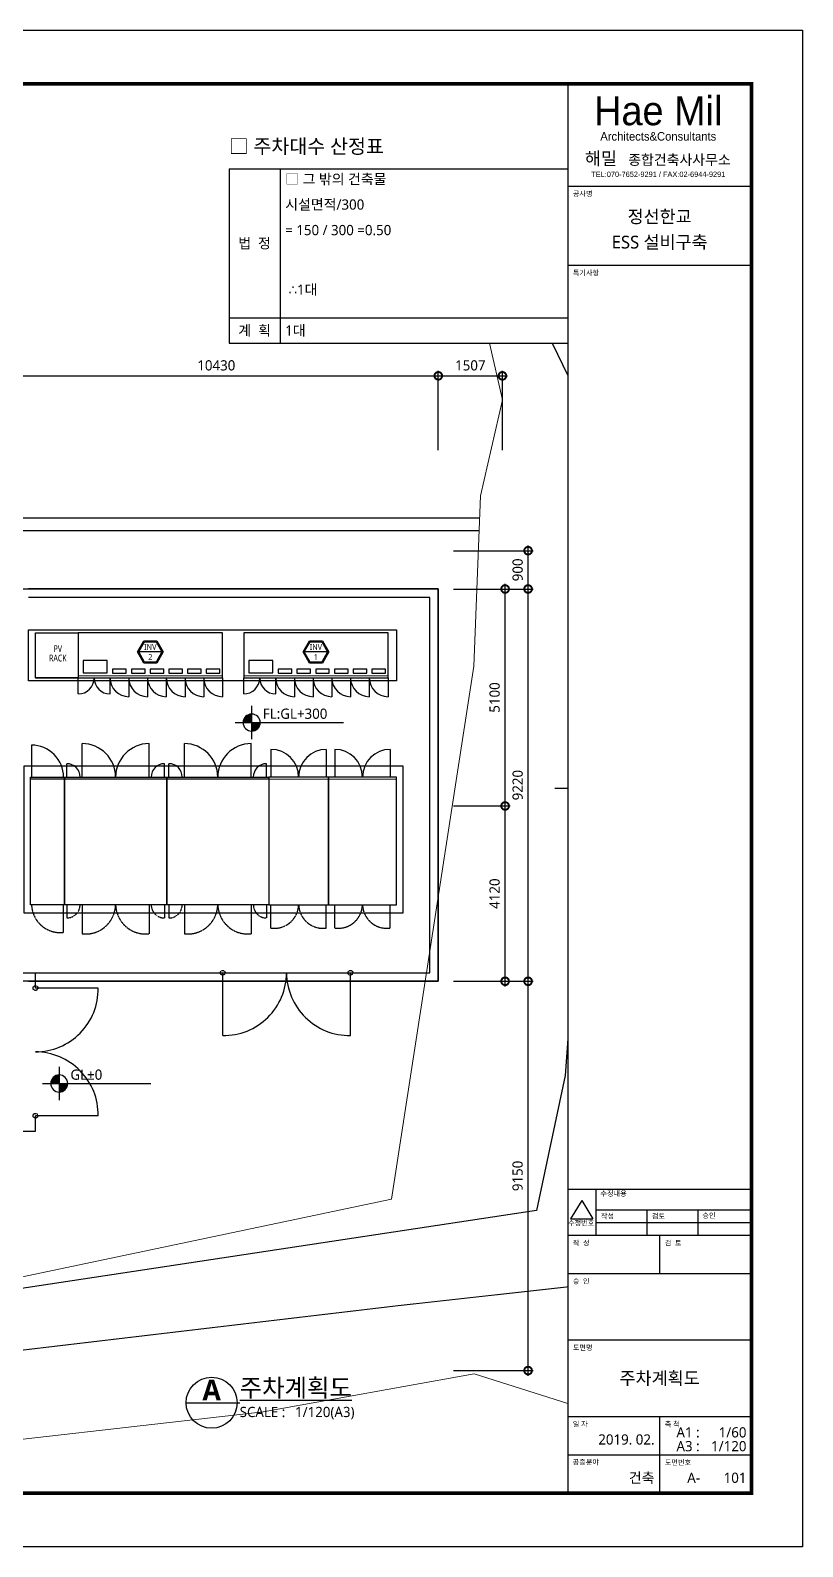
# Model space of a CAD drawing. Header units: millimetres. Extents: x 3366 to 510398, y 0 to 56757.
# Drawn here: x 74305 to 92450, y 0 to 35640 of the extents above; entities that cross this region are included whole.
import ezdxf
from ezdxf.enums import TextEntityAlignment as Align

# ---------------------------------------------------------------- set-up
doc = ezdxf.new("R2010")
doc.units = ezdxf.units.MM
for name, pattern in [('CEN', [62, 60, -1, 0, -1]), ('CONTIN', [0]), ('hid-oc', [0.75, 0.5, -0.25]), ('HID2-HM', [3.75, 2.5, -1.25]), ('HIDDEN2', [4.7625, 3.175, -1.5875]), ('HIDDENX2', [0.75, 0.5, -0.25])]:
    doc.linetypes.add(name, pattern=pattern)
doc.layers.get('DEFPOINTS').update_dxf_attribs({"color": 137})
for name, color, linetype in [('DIM', 7, 'Continuous'), ('E-ARCH', 8, 'Continuous'), ('E-TEXT', 7, 'Continuous'), ('HID', 7, 'HIDDENX2'), ('SHT', 7, 'Continuous'), ('SHT-TXT', 7, 'Continuous'), ('SYM', 6, 'Continuous'), ('SYM-LEVEL', 7, 'Continuous'), ('TEXT', 3, 'Continuous'), ('WAL', 3, 'Continuous')]:
    doc.layers.add(name, color=color, linetype=linetype)
for name, color, linetype, lineweight in [('계획선', 6, 'Continuous', 30), ('배수로', 52, 'Continuous', 30), ('종단계획선', 6, 'CONTIN', 13), ('지반선', 7, 'CONTIN', 13)]:
    doc.layers.add(name, color=color, linetype=linetype, lineweight=lineweight)
doc.styles.add('Hm_sheet', font='')
doc.styles.add('MG', font='malgun.ttf')
doc.styles.add('맑은고딕', font='malgun.ttf')
doc.styles.add('스타일1', font='malgun.ttf')
doc.styles.add('스타일2', font='malgunbd.ttf')
doc.styles.get('Hm_sheet').set_extended_font_data('HY울릉도L')
doc.linetypes.add('FENCELINE1', pattern='A,6.35,-2.54,[133,ltypeshp.shx,S=2.54,R=0,X=-2.54,Y=0],-2.54,25.4', length=36.83)
doc.dimstyles.new('HM', dxfattribs={"dimscale": 300, "dimtxt": 2.7, "dimasz": 1, "dimexe": 2, "dimexo": 3, "dimgap": 1, "dimtad": 1, "dimdec": 0, "dimzin": 1, "dimdsep": 46, "dimlunit": 6, "dimtxsty": '스타일1', "dimblk": 'CJDOT', "dimcen": 0.09, "dimdle": 1, "dimclrd": 256, "dimclre": 256, "dimclrt": 3, "dimadec": 0, "dimazin": 0, "dimtfac": 1, "dimtdec": 0, "dimtix": 1, "dimtmove": 2, "dimatfit": 3, "dimldrblk": 'CJDOT', "dimfxl": 1, "dimtolj": 1, "dimtzin": 1, "dimarcsym": 0})

# ---------------------------------------------------------------- blocks, each defined once
blk = doc.blocks.new('TITLE-N')
at = {"linetype": 'hid-oc', "style": '스타일1'}
for s, p in [('A1 : ', (-19.5, 21.39)), ('A3 : ', (-19.5, 18.69))]:
    blk.add_text(s, height=2, dxfattribs=at).set_placement(p, align=Align.RIGHT)
for tag, height, p in [('작성', 2, (-33, 56)), ('검토', 2, (-15, 56)), ('승인', 2, (-28, 47)), ('도면명-A', 2.5, (-28, 35)), ('도면명-1', 2.5, (-28, 37)), ('도면명-2', 2.5, (-28, 33)), ('도면명-B', 2.5, (-28, 31)), ('도면명-3', 2.5, (-28, 29))]:
    blk.add_attdef(tag, text='', height=height, dxfattribs=at).set_placement(p, align=Align.MIDDLE_CENTER)
for tag, p in [('일자', (-29, 20)), ('A1축척', (-11, 21.39)), ('A3축척', (-11, 18.69)), ('공종분야', (-29, 12.5)), ('도면번호1', (-20.09, 12.5)), ('도면번호2', (-11, 12.5))]:
    blk.add_attdef(tag, text='', height=2, dxfattribs=at).set_placement(p, align=Align.RIGHT)
blk = doc.blocks.new('Z$W@#3A500DFE')
at = {"layer": 'E-ARCH'}
for p, q in [((-7535, 3200), (-7535, 3985)), ((-5965, 3200), (-5965, 3985)), ((-5135, 3200), (-5135, 3985)), ((-3565, 3200), (-3565, 3985)), ((-3100, 3850), (-3100, 3200)), ((-1800, 3850), (-1800, 3200)), ((-1600, 3850), (-1600, 3200)), ((-300, 3850), (-300, 3200)), ((-7898, 3200), (-7898, 3513)), ((-5602, 3200), (-5602, 3513)), ((-5498, 3200), (-5498, 3513)), ((-3202, 3200), (-3202, 3513)), ((-7950, 3150), (-8750, 3150)), ((-5550, 3150), (-7950, 3150)), ((-3150, 3150), (-5550, 3150))]:
    blk.add_line(p, q, dxfattribs=at)
at = {"layer": 'E-ARCH', "lineweight": 15, "ltscale": 0.1}
for p, q in [((-3150, 3150), (-1750, 3150)), ((-1750, 3150), (-150, 3150))]:
    blk.add_line(p, q, dxfattribs=at)
at = {"layer": 'E-ARCH', "linetype": 'HIDDEN2'}
for p, q in [((-7898, 200), (-7898, -113)), ((-7535, 200), (-7535, -485)), ((-5965, 200), (-5965, -485)), ((-5602, 200), (-5602, -113)), ((-5498, 200), (-5498, -113)), ((-5135, 200), (-5135, -485)), ((-3565, 200), (-3565, -485)), ((-3202, 200), (-3202, -113)), ((-3100, -350), (-3100, 200)), ((-1800, -350), (-1800, 200)), ((-1600, -350), (-1600, 200)), ((-300, -350), (-300, 200))]:
    blk.add_line(p, q, dxfattribs=at)
at = {"layer": 'E-ARCH'}
blk.add_lwpolyline([(-7975, 3200, 0.414214), (-8725, 3950), (-8725, 3200)], format="xyb", dxfattribs=at)
for points in [[(-8900, 3460), (0, 3460), (0, 0), (-8900, 0)], [(-5550, 200), (-7950, 200), (-7950, 3200), (-5550, 3200)], [(-3150, 200), (-5550, 200), (-5550, 3200), (-3150, 3200)], [(-1750, 200), (-1750, 3200), (-3150, 3200), (-3150, 200)], [(-150, 200), (-150, 3200), (-1750, 3200), (-1750, 200)]]:
    blk.add_lwpolyline(points, close=True, dxfattribs=at)
blk.add_lwpolyline([(-8750, 3200), (-7950, 3200), (-7950, 200), (-8750, 200), (-8750, 3200)], dxfattribs=at)
at = {"layer": 'E-ARCH', "linetype": 'HIDDEN2'}
blk.add_lwpolyline([(-8725, 200, 0.442672), (-7975, -450), (-7975, 200)], format="xyb", dxfattribs=at)
at = {"layer": 'E-ARCH'}
for centre, radius, start, end in [((-7535, 3200), 785, 0, 90), ((-5965, 3200), 785, 90, 180), ((-5135, 3200), 785, 0, 90), ((-3565, 3200), 785, 90, 180), ((-3100, 3200), 650, 0, 90), ((-1800, 3200), 650, 90, 180), ((-1600, 3200), 650, 0, 90), ((-300, 3200), 650, 90, 180), ((-7898, 3200), 313, 0, 90), ((-5602, 3200), 313, 90, 180), ((-5498, 3200), 313, 0, 90), ((-3202, 3200), 313, 90, 180)]:
    blk.add_arc(centre, radius, start, end, dxfattribs=at)
at = {"layer": 'E-ARCH', "linetype": 'HIDDEN2'}
for centre, radius, start, end in [((-7898, 200), 313, 270, 0), ((-7455, 216), 705, 263.4778, 358.7389), ((-6045, 216), 705, 181.2611, 276.5222), ((-5602, 200), 313, 180, 270), ((-5498, 200), 313, 270, 0), ((-5055, 216), 705, 263.4778, 358.7389), ((-3645, 216), 705, 181.2611, 276.5222), ((-3202, 200), 313, 180, 270), ((-3021, 216), 571, 262.0498, 358.423), ((-1879, 216), 571, 181.577, 277.9502), ((-1521, 216), 571, 262.0498, 358.423), ((-379, 216), 571, 181.577, 277.9502)]:
    blk.add_arc(centre, radius, start, end, dxfattribs=at)
blk = doc.blocks.new('Z$W@#57E97367')
at = {"layer": 'E-ARCH', "linetype": 'Continuous'}
for p, q in [((-5513, -521), (-6057, -521)), ((-1623, -521), (-2167, -521))]:
    blk.add_line(p, q, dxfattribs=at)
at = {"layer": 'E-ARCH'}
for p, q in [((-7480, -1507), (-7480, -1132)), ((-6730, -1507), (-6730, -1132)), ((-6290, -1132), (-6290, -1572)), ((-5850, -1132), (-5850, -1572)), ((-5410, -1132), (-5410, -1572)), ((-4970, -1132), (-4970, -1572)), ((-4530, -1132), (-4530, -1572)), ((-4090, -1132), (-4090, -1572)), ((-3590, -1507), (-3590, -1132)), ((-2840, -1507), (-2840, -1132)), ((-2400, -1132), (-2400, -1572)), ((-1960, -1132), (-1960, -1572)), ((-1520, -1132), (-1520, -1572)), ((-1080, -1132), (-1080, -1572)), ((-640, -1132), (-640, -1572)), ((-200, -1132), (-200, -1572))]:
    blk.add_line(p, q, dxfattribs=at)
for points in [[(-8650, 0), (0, 0), (0, -1200), (-8650, -1200)], [(-8480, -67), (-7480, -67), (-7480, -1132), (-8480, -1132)], [(-4090, -67), (-7480, -67), (-7480, -1132), (-4090, -1132)], [(-200, -67), (-3590, -67), (-3590, -1132), (-200, -1132)], [(-6670, -1017), (-6350, -1017), (-6350, -927), (-6670, -927)], [(-6230, -1017), (-5910, -1017), (-5910, -927), (-6230, -927)], [(-5790, -1017), (-5470, -1017), (-5470, -927), (-5790, -927)], [(-5350, -1017), (-5030, -1017), (-5030, -927), (-5350, -927)], [(-4910, -1017), (-4590, -1017), (-4590, -927), (-4910, -927)], [(-4470, -1017), (-4150, -1017), (-4150, -927), (-4470, -927)], [(-2780, -1017), (-2460, -1017), (-2460, -927), (-2780, -927)], [(-2340, -1017), (-2020, -1017), (-2020, -927), (-2340, -927)], [(-1900, -1017), (-1580, -1017), (-1580, -927), (-1900, -927)], [(-1460, -1017), (-1140, -1017), (-1140, -927), (-1460, -927)], [(-1020, -1017), (-700, -1017), (-700, -927), (-1020, -927)], [(-580, -1017), (-260, -1017), (-260, -927), (-580, -927)]]:
    blk.add_lwpolyline(points, close=True, dxfattribs=at)
at = {"layer": 'E-ARCH', "linetype": 'Continuous'}
for points in [[(-5633, -258), (-5482, -521), (-5633, -784), (-5937, -784), (-6088, -521), (-5937, -258)], [(-5649, -285), (-5513, -521), (-5649, -757), (-5921, -757), (-6057, -521), (-5921, -285)], [(-1743, -258), (-1592, -521), (-1743, -784), (-2047, -784), (-2198, -521), (-2047, -258)], [(-1759, -285), (-1623, -521), (-1759, -757), (-2031, -757), (-2167, -521), (-2031, -285)]]:
    blk.add_lwpolyline(points, close=True, dxfattribs=at)
at = {"layer": 'E-ARCH'}
for points in [[(-7360, -718), (-7360, -1008), (-6800, -1008), (-6800, -718), (-7360, -718)], [(-3470, -718), (-3470, -1008), (-2910, -1008), (-2910, -718), (-3470, -718)]]:
    blk.add_lwpolyline(points, dxfattribs=at)
at = {"layer": 'E-ARCH', "lineweight": 15, "ltscale": 0.1}
for points in [[(-4090, -1082), (-7480, -1082)], [(-200, -1082), (-3590, -1082)]]:
    blk.add_lwpolyline(points, dxfattribs=at)
at = {"layer": 'E-ARCH'}
for centre, radius, start, end in [((-7480, -1132), 375, 270, 0), ((-6730, -1132), 375, 180, 270), ((-6290, -1132), 440, 180, 270), ((-5850, -1132), 440, 180, 270), ((-5410, -1132), 440, 180, 270), ((-4970, -1132), 440, 180, 270), ((-4530, -1132), 440, 180, 270), ((-4090, -1132), 440, 180, 270), ((-3590, -1132), 375, 270, 0), ((-2840, -1132), 375, 180, 270), ((-2400, -1132), 440, 180, 270), ((-1960, -1132), 440, 180, 270), ((-1520, -1132), 440, 180, 270), ((-1080, -1132), 440, 180, 270), ((-640, -1132), 440, 180, 270), ((-200, -1132), 440, 180, 270)]:
    blk.add_arc(centre, radius, start, end, dxfattribs=at)
at = {"layer": 'E-ARCH', "style": 'MG', "width": 0.9}
for s, p in [('INV', (-5785, -403)), ('INV', (-1895, -403)), ('2', (-5785, -639)), ('1', (-1895, -639))]:
    blk.add_text(s, height=135, dxfattribs=at).set_placement(p, align=Align.MIDDLE)
blk = doc.blocks.new('base')
at = {"layer": 'E-ARCH'}
for p, q in [((-109762, -272059), (-119392, -272059)), ((-109962, -272259), (-119392, -272259)), ((-109962, -281079), (-109962, -272259)), ((-109762, -281279), (-109762, -272059)), ((-119992, -281079), (-109962, -281079)), ((-119392, -281279), (-109762, -281279))]:
    blk.add_line(p, q, dxfattribs=at)
at = {"layer": 'E-ARCH', "lineweight": -3, "ltscale": 3}
for p, q in [((-114826, -282554), (-114826, -281079)), ((-111826, -282554), (-111826, -281079))]:
    blk.add_line(p, q, dxfattribs=at)
at = {"layer": 'E-ARCH'}
blk.add_lwpolyline([(-109762, -272059), (-109762, -281279), (-120192, -281279), (-120192, -272059), (-109762, -272059)], dxfattribs=at)
at = {"layer": 'E-ARCH', "linetype": 'HIDDENX2', "lineweight": -3, "ltscale": 3}
for centre in [(-114826, -281079), (-111826, -281079)]:
    blk.add_circle(centre, 56, dxfattribs=at)
at = {"layer": 'E-ARCH', "lineweight": -3, "ltscale": 3}
for centre, start, end in [((-114805, -281076), 269.1799, 359.8571), ((-111847, -281076), 180.1429, 270.8201)]:
    blk.add_arc(centre, 1479, start, end, dxfattribs=at)
at = {"layer": 'E-ARCH'}
for name, p in [('Z$W@#57E97367', (-110742, -273019)), ('Z$W@#3A500DFE', (-110592, -279679))]:
    blk.add_blockref(name, p, dxfattribs=at)
blk = doc.blocks.new('dwgtitle')
at = {"layer": 'SYM', "color": 3}
blk.add_lwpolyline([(-2.52, 4.54), (7.98, 4.54)], dxfattribs=at)
blk.add_circle((2.48, 4.54), 5, dxfattribs=at)
at = {"layer": 'SYM', "color": 3, "style": '스타일1'}
blk.add_text('SCALE :', height=2, dxfattribs=at).set_placement((7.97, 1.73))
at = {"layer": 'SYM', "color": 6, "style": '스타일2'}
blk.add_attdef('A', text='', height=4, dxfattribs=at).set_placement((2.48, 7.04), align=Align.MIDDLE)
at = {"layer": 'SYM', "color": 3, "style": '스타일1'}
for tag, p, height in [('%%UTITLE', (7.97, 5.72), 3.5), ('1/100', (18.81, 1.73), 2)]:
    blk.add_attdef(tag, p, '', height=height, dxfattribs=at)
blk = doc.blocks.new('SHEET')
for p, q in [((376.75, 67.8), (374.55, 64.2)), ((374.55, 64.2), (378.94, 64.2))]:
    blk.add_line(p, q)
at = {"layer": 'SHT-TXT'}
for p, q in [((0, 297), (420, 297)), ((420, 297), (420, 0)), ((374, 286.5), (374, 10.5)), ((374, 266.5), (410, 266.5)), ((374, 251), (410, 251)), ((374, 148.5), (371.5, 148.5)), ((374, 70), (410, 70)), ((379.49, 70), (379.49, 61)), ((376.75, 67.8), (378.94, 64.2)), ((379.49, 66), (410, 66)), ((389.48, 66), (389.48, 61)), ((399.47, 66), (399.47, 61)), ((379.49, 63.5), (410, 63.5)), ((374, 61), (410, 61)), ((392, 61), (392, 53.5)), ((374, 53.5), (410, 53.5)), ((374, 40.5), (410, 40.5)), ((374, 25.5), (410, 25.5)), ((392, 25.5), (392, 10.5)), ((374, 17.99), (410, 17.99)), ((420, 0), (0, 0))]:
    blk.add_line(p, q, dxfattribs=at)
at = {"layer": 'SHT-TXT', "const_width": 0.699}
blk.add_lwpolyline([(14, 10.5), (14, 286.5), (410, 286.5), (410, 10.5)], close=True, dxfattribs=at)
at = {"color": 0, "style": '스타일1'}
for s, height, p in [('공사명', 1, (375, 264.5)), ('특기사항', 1, (375, 249)), ('수정번호', 0.999, (374.06, 62.89)), ('작  성', 1, (375, 59)), ('검  토', 1, (393, 59)), ('승  인', 1, (375, 51.5)), ('도면명', 1, (375, 38.5)), ('일 자', 1, (375, 23.5)), ('축 척', 1, (393, 23.5)), ('공종분야', 1, (374.96, 16.07)), ('도면번호', 1, (393, 16))]:
    blk.add_text(s, height=height, dxfattribs=at).set_placement(p)
for s, p in [('수정내용', (380.4, 69.17)), ('작성', (380.49, 64.75)), ('검토', (390.48, 64.75)), ('승인', (400.37, 64.87))]:
    blk.add_text(s, height=1, dxfattribs=at).set_placement(p, align=Align.MIDDLE_LEFT)
at = {"layer": 'SHT-TXT'}
for s, height, style, p in [('Hae Mil', 5.663, 'Hm_sheet', (391.73, 278.41)), ('Architects&Consultants', 1.678, 'Hm_sheet', (391.73, 275.4)), ('종합건축사사무소', 1.998, 'Hm_sheet', (395.88, 270.65)), ('TEL:070-7652-9291 / FAX:02-6944-9291', 1.0461, 'Hm_sheet', (391.73, 268.28)), ('정선한교', 2.5, '맑은고딕', (392, 259.27)), ('ESS 설비구축', 2.5, '맑은고딕', (392, 254.27))]:
    blk.add_text(s, height=height, dxfattribs=dict(at, style=style)).set_placement(p, align=Align.CENTER)
at = {"layer": 'SHT-TXT', "style": 'Hm_sheet'}
blk.add_text('해밀', height=2.497, dxfattribs=at).set_placement((377.37, 270.65))
blk = doc.blocks.new('LEVEL1')
at = {"layer": 'SYM-LEVEL'}
h = blk.add_hatch(color=6, dxfattribs=at)
edge = h.paths.add_edge_path()
edge.add_ellipse((4.87, 0), major_axis=(1.18, 1.18), ratio=1, start_angle=405, end_angle=495)
edge.add_line((3.2, 0), (4.87, 0))
edge.add_line((4.87, 0), (4.87, 1.67))
edge = h.paths.add_edge_path()
edge.add_ellipse((4.87, 0), major_axis=(1.18, 1.18), ratio=1, start_angle=585, end_angle=675)
edge.add_line((6.54, 0), (4.87, 0))
edge.add_line((4.87, 0), (4.87, -1.67))
at = {"layer": 'SYM-LEVEL', "color": 6}
for p, q in [((4.87, 3.25), (4.87, -3.25)), ((1.62, 0), (8.12, 0)), ((7.67, 0), (22.82, 0))]:
    blk.add_line(p, q, dxfattribs=at)
blk.add_ellipse((4.87, 0), major_axis=(1.18, 1.18), ratio=1, start_param=5.497787, end_param=11.780972, dxfattribs=at)
at = {"layer": 'SYM-LEVEL', "color": 3, "style": '스타일1'}
for tag, p in [('1층-바닥마감', (7.06, 0.74)), ('EL-+100', (7.06, -2.62))]:
    blk.add_attdef(tag, p, '', height=2, dxfattribs=at)
blk = doc.blocks.new('_DotSmall')
at = {"color": 0, "linetype": 'ByBlock', "const_width": 0.5}
blk.add_lwpolyline([(-0.0625, 0, 1), (0.0625, 0, 1)], format="xyb", close=True, dxfattribs=at)
blk = doc.blocks.new('*D45')
at = {"layer": 'DEFPOINTS', "color": 0, "transparency": 16777216}
for p in [(83889, 27519), (73459, 25409), (83889, 25409)]:
    blk.add_point(p, dxfattribs=at)
at = {"layer": 'DIM', "color": 7, "lineweight": -2, "transparency": 16777216}
for p, q in [((73339, 27519), (84009, 27519)), ((73459, 25769), (73459, 27639)), ((83889, 25769), (83889, 27639))]:
    blk.add_line(p, q, dxfattribs=at)
at = {"layer": 'DIM', "color": 7, "lineweight": -2, "transparency": 16777216, "xscale": 360, "yscale": 360, "zscale": 360, "rotation": 180}
blk.add_blockref('_DotSmall', (73459, 27519), dxfattribs=at)
at = {"layer": 'DIM', "color": 7, "lineweight": -2, "transparency": 16777216, "xscale": 360, "yscale": 360, "zscale": 360}
blk.add_blockref('_DotSmall', (83889, 27519), dxfattribs=at)
at = {"layer": 'DIM', "color": 3, "transparency": 16777216, "insert": (78674, 27764), "char_height": 240, "attachment_point": 5, "style": '스타일1'}
blk.add_mtext('\\A1;10430', dxfattribs=at)
blk = doc.blocks.new('CJDOT')
blk.add_line((-2, 0), (2, 0))
at = {"const_width": 0.5}
blk.add_lwpolyline([(-0.25, 0, 1), (0.25, 0, 1)], format="xyb", close=True, dxfattribs=at)
blk = doc.blocks.new('*D46')
at = {"layer": 'DEFPOINTS', "color": 0, "transparency": 16777216}
for p in [(85396, 27519), (83889, 25409), (85396, 25409)]:
    blk.add_point(p, dxfattribs=at)
at = {"layer": 'DIM', "color": 7, "lineweight": -2, "transparency": 16777216}
for p, q in [((83769, 27519), (85516, 27519)), ((83889, 25769), (83889, 27639)), ((85396, 25769), (85396, 27639))]:
    blk.add_line(p, q, dxfattribs=at)
at = {"layer": 'DIM', "color": 7, "lineweight": -2, "transparency": 16777216, "xscale": 360, "yscale": 360, "zscale": 360, "rotation": 180}
blk.add_blockref('_DotSmall', (83889, 27519), dxfattribs=at)
at = {"layer": 'DIM', "color": 7, "lineweight": -2, "transparency": 16777216, "xscale": 360, "yscale": 360, "zscale": 360}
blk.add_blockref('_DotSmall', (85396, 27519), dxfattribs=at)
at = {"layer": 'DIM', "color": 3, "transparency": 16777216, "insert": (84642, 27764), "char_height": 240, "attachment_point": 5, "style": '스타일1'}
blk.add_mtext('\\A1;1507', dxfattribs=at)
blk = doc.blocks.new('*D48')
at = {"layer": 'DEFPOINTS', "color": 0, "transparency": 16777216}
for p in [(83889, 22509), (85999, 22509), (83889, 13289)]:
    blk.add_point(p, dxfattribs=at)
at = {"layer": 'DIM', "color": 7, "lineweight": -2, "transparency": 16777216}
for p, q in [((84249, 22509), (86119, 22509)), ((85999, 13169), (85999, 22629)), ((84249, 13289), (86119, 13289))]:
    blk.add_line(p, q, dxfattribs=at)
at = {"layer": 'DIM', "color": 7, "lineweight": -2, "transparency": 16777216, "xscale": 360, "yscale": 360, "zscale": 360}
for p, rotation in [((85999, 22509), 90), ((85999, 13289), 270)]:
    blk.add_blockref('_DotSmall', p, dxfattribs=dict(at, rotation=rotation))
at = {"layer": 'DIM', "color": 3, "transparency": 16777216, "insert": (85755, 17899), "char_height": 240, "attachment_point": 5, "rotation": 90, "style": '스타일1'}
blk.add_mtext('\\A1;9220', dxfattribs=at)
blk = doc.blocks.new('*D49')
at = {"layer": 'DEFPOINTS', "color": 0, "transparency": 16777216}
for p in [(83889, 22509), (85459, 22509), (83889, 17409)]:
    blk.add_point(p, dxfattribs=at)
at = {"layer": 'DIM', "color": 7, "lineweight": -2, "transparency": 16777216}
for p, q in [((84249, 22509), (85579, 22509)), ((85459, 17289), (85459, 22629)), ((84249, 17409), (85579, 17409))]:
    blk.add_line(p, q, dxfattribs=at)
at = {"layer": 'DIM', "color": 7, "lineweight": -2, "transparency": 16777216, "xscale": 360, "yscale": 360, "zscale": 360}
for p, rotation in [((85459, 22509), 90), ((85459, 17409), 270)]:
    blk.add_blockref('_DotSmall', p, dxfattribs=dict(at, rotation=rotation))
at = {"layer": 'DIM', "color": 3, "transparency": 16777216, "insert": (85214, 19959), "char_height": 240, "attachment_point": 5, "rotation": 90, "style": '스타일1'}
blk.add_mtext('\\A1;5100', dxfattribs=at)
blk = doc.blocks.new('*D50')
at = {"layer": 'DEFPOINTS', "color": 0, "transparency": 16777216}
for p in [(83889, 17409), (85459, 17409), (83889, 13289)]:
    blk.add_point(p, dxfattribs=at)
at = {"layer": 'DIM', "color": 7, "lineweight": -2, "transparency": 16777216}
for p, q in [((85459, 13169), (85459, 17529)), ((84249, 17409), (85579, 17409)), ((84249, 13289), (85579, 13289))]:
    blk.add_line(p, q, dxfattribs=at)
at = {"layer": 'DIM', "color": 7, "lineweight": -2, "transparency": 16777216, "xscale": 360, "yscale": 360, "zscale": 360}
for p, rotation in [((85459, 17409), 90), ((85459, 13289), 270)]:
    blk.add_blockref('_DotSmall', p, dxfattribs=dict(at, rotation=rotation))
at = {"layer": 'DIM', "color": 3, "transparency": 16777216, "insert": (85214, 15349), "char_height": 240, "attachment_point": 5, "rotation": 90, "style": '스타일1'}
blk.add_mtext('\\A1;4120', dxfattribs=at)
blk = doc.blocks.new('*D51')
at = {"layer": 'DEFPOINTS', "color": 0, "transparency": 16777216}
for p in [(83889, 13289), (85999, 13289), (83889, 4139)]:
    blk.add_point(p, dxfattribs=at)
at = {"layer": 'DIM', "color": 7, "lineweight": -2, "transparency": 16777216}
for p, q in [((84249, 13289), (86119, 13289)), ((85999, 4019), (85999, 13409)), ((84249, 4139), (86119, 4139))]:
    blk.add_line(p, q, dxfattribs=at)
at = {"layer": 'DIM', "color": 7, "lineweight": -2, "transparency": 16777216, "xscale": 360, "yscale": 360, "zscale": 360}
for p, rotation in [((85999, 13289), 90), ((85999, 4139), 270)]:
    blk.add_blockref('_DotSmall', p, dxfattribs=dict(at, rotation=rotation))
at = {"layer": 'DIM', "color": 3, "transparency": 16777216, "insert": (85754, 8714), "char_height": 240, "attachment_point": 5, "rotation": 90, "style": '스타일1'}
blk.add_mtext('\\A1;9150', dxfattribs=at)
blk = doc.blocks.new('*D52')
at = {"layer": 'DEFPOINTS', "color": 0, "transparency": 16777216}
for p in [(83889, 23409), (85999, 23409), (83889, 22509)]:
    blk.add_point(p, dxfattribs=at)
at = {"layer": 'DIM', "color": 7, "lineweight": -2, "transparency": 16777216}
for p, q in [((85999, 22389), (85999, 23529)), ((84249, 23409), (86119, 23409)), ((84249, 22509), (86119, 22509))]:
    blk.add_line(p, q, dxfattribs=at)
at = {"layer": 'DIM', "color": 7, "lineweight": -2, "transparency": 16777216, "xscale": 360, "yscale": 360, "zscale": 360}
for p, rotation in [((85999, 23409), 90), ((85999, 22509), 270)]:
    blk.add_blockref('_DotSmall', p, dxfattribs=dict(at, rotation=rotation))
at = {"layer": 'DIM', "color": 3, "transparency": 16777216, "insert": (85755, 22959), "char_height": 240, "attachment_point": 5, "rotation": 90, "style": '스타일1'}
blk.add_mtext('\\A1;900', dxfattribs=at)

msp = doc.modelspace()

# ---------------------------------------------------------------- linework, layer by layer
at = {"lineweight": 18}
msp.add_lwpolyline([(74428.9, 21481.5), (74428.9, 20416.5), (75428.9, 20416.5), (75428.9, 21481.5)], close=True, dxfattribs=at)
at = {"layer": 'E-ARCH', "color": 3, "linetype": 'FENCELINE1', "ltscale": 0.5}
msp.add_line((74424.8, 13129), (74424.8, 13489), dxfattribs=at)
at = {"layer": 'E-ARCH', "color": 3, "lineweight": -3, "ltscale": 3}
for p, q in [((75899.8, 13129), (74424.8, 13129)), ((75899.8, 10129), (74424.8, 10129)), ((74424.8, 9769), (74424.8, 10129))]:
    msp.add_line(p, q, dxfattribs=at)
at = {"layer": 'E-ARCH', "color": 3, "linetype": 'FENCELINE1', "ltscale": 0.5}
msp.add_lwpolyline([(67458.9, 11059), (67458.9, 9769), (74424.8, 9769)], dxfattribs=at)
at = {"layer": 'E-ARCH', "color": 3, "linetype": 'HIDDENX2', "lineweight": -3, "ltscale": 3}
for centre in [(74424.8, 13129), (74424.8, 10129)]:
    msp.add_circle(centre, 56, dxfattribs=at)
at = {"layer": 'E-ARCH', "color": 3, "lineweight": -3, "ltscale": 3}
for centre, start, end in [((74421.1, 13107.8), 270.14287, 0.82006), ((74421.1, 10150.2), 359.17994, 89.85713)]:
    msp.add_arc(centre, 1478.8, start, end, dxfattribs=at)
at = {"layer": 'HID', "linetype": 'HID2-HM', "ltscale": 3, "const_width": 24}
msp.add_lwpolyline([(86930, 6106.6), (82902.6, 5659.4), (70872, 4235.3), (68267.1, 4062.1), (58820.5, 3144.1), (53441.5, 2651.1), (49115.1, 2047.7), (43730, 2047.7)], dxfattribs=at)
at = {"layer": 'WAL', "color": 2}
for p, q in [((78973.7, 32385.5), (78973.7, 28285.5)), ((78973.7, 32385.5), (86930, 32385.5)), ((78973.7, 28285.5), (86930, 28285.5))]:
    msp.add_line(p, q, dxfattribs=at)
at = {"layer": 'WAL'}
for p, q in [((80173.7, 32385.5), (80173.7, 28285.5)), ((78973.7, 28885.5), (86930, 28885.5))]:
    msp.add_line(p, q, dxfattribs=at)
at = {"layer": '계획선', "linetype": 'Continuous'}
for points in [[(86561.7, 28285.5), (86930, 27525.8)], [(86930, 11936.7), (86870.4, 11076.8), (86200.5, 7898.9), (72695.1, 5859.8), (70793.2, 5733.3), (70377.7, 9573.9), (71232.9, 24746.2), (61543, 26890), (53258.9, 27409), (53258.9, 4140.6), (49707.5, 3815.1), (43730, 4224.8)]]:
    msp.add_lwpolyline(points, dxfattribs=at)
at = {"layer": '배수로'}
for p, q in [((69308.9, 24184), (84858.5, 24184)), ((69308.9, 23884), (84847, 23884))]:
    msp.add_line(p, q, dxfattribs=at)
at = {"layer": '종단계획선', "linetype": 'Continuous'}
msp.add_lwpolyline([(85094.1, 28285.5), (85395.8, 26953.6), (84878.1, 24697), (84724.8, 20694.7), (82791.3, 8168.5), (70803.1, 5641.7)], dxfattribs=at)
at = {"layer": '지반선'}
for points in [[(86930, 27525.8), (86561.7, 28285.5)], [(43730, 4224.8), (49707.5, 3815.1), (58679.5, 4637.5), (68144.7, 5557.3), (72695.1, 5859.8), (86200.5, 7898.9), (86870.4, 11076.8), (86930, 11936.7)], [(86930, 3365.5), (84733.2, 4060), (79773.2, 3172), (71236.2, 2201.6), (62657.4, 1624.9), (57946.5, 1260)]]:
    msp.add_lwpolyline(points, dxfattribs=at)

# ---------------------------------------------------------------- block references
at = {"linetype": 'CEN'}
msp.add_blockref('base', (193651, 294568.4), dxfattribs=at)
at = {"layer": 'SHT', "xscale": 120, "yscale": 120, "zscale": 120}
msp.add_blockref('SHEET', (42050, 0), dxfattribs=at)
at = {"layer": 'SHT', "linetype": 'hid-oc'}
ref = msp.add_blockref('TITLE-N', (92450, 0), dxfattribs=dict(at, xscale=120, yscale=120, zscale=120))
ref.add_attrib('도면명-2', '주차계획도', dxfattribs={"layer": '0', "linetype": 'hid-oc', "height": 300, "style": '스타일1'}).set_placement((89090, 3960), align=Align.MIDDLE_CENTER)
ref.add_attrib('일자', '2019. 02.', dxfattribs={"layer": '0', "linetype": 'hid-oc', "height": 240, "style": '스타일1'}).set_placement((88970, 2400), align=Align.RIGHT)
ref.add_attrib('A1축척', '1/60', dxfattribs={"layer": '0', "linetype": 'hid-oc', "height": 240, "style": '스타일1'}).set_placement((91130, 2566.9), align=Align.RIGHT)
ref.add_attrib('A3축척', '1/120', dxfattribs={"layer": '0', "linetype": 'hid-oc', "height": 240, "style": '스타일1'}).set_placement((91130, 2242.9), align=Align.RIGHT)
ref.add_attrib('공종분야', '건축', dxfattribs={"layer": '0', "linetype": 'hid-oc', "height": 240, "style": '스타일1'}).set_placement((88970, 1500), align=Align.RIGHT)
ref.add_attrib('도면번호1', 'A-', dxfattribs={"layer": '0', "linetype": 'hid-oc', "height": 240, "style": '스타일1'}).set_placement((90039.2, 1500), align=Align.RIGHT)
ref.add_attrib('도면번호2', '101', dxfattribs={"layer": '0', "linetype": 'hid-oc', "height": 240, "style": '스타일1'}).set_placement((91130, 1500), align=Align.RIGHT)
at = {"layer": 'SYM', "xscale": 120, "yscale": 120, "zscale": 120}
msp.add_blockref('dwgtitle', (78266.7, 2838.5), dxfattribs=at).add_auto_attribs({'%%UTITLE': '%%u주차계획도', '1/100': '1/120(A3)', 'A': 'A'})
at = {"layer": 'SYM-LEVEL'}
ref = msp.add_blockref('LEVEL1', (78920.2, 19369.6), dxfattribs=dict(at, xscale=120, yscale=120, zscale=120))
ref.add_attrib('1층-바닥마감', 'FL:GL+300', (79767.6, 19458), dxfattribs={"color": 3, "height": 240, "style": '스타일1'})
ref = msp.add_blockref('LEVEL1', (74399.4, 10886.1), dxfattribs=dict(at, xscale=120, yscale=120, zscale=120))
ref.add_attrib('1층-바닥마감', 'GL±0', (75246.8, 10974.5), dxfattribs={"color": 3, "height": 240, "style": '스타일1'})

# ---------------------------------------------------------------- texts
at = {"layer": 'E-TEXT', "color": 7, "style": 'MG', "width": 0.7}
for s, p in [('PV', (74951, 21105.4)), ('RACK', (74951, 20886.4))]:
    msp.add_text(s, height=160, dxfattribs=at).set_placement(p, align=Align.MIDDLE)
at = {"layer": 'TEXT', "color": 3, "style": '스타일1'}
msp.add_text('□ 주차대수 산정표', height=336, dxfattribs=at).set_placement((78973.7, 32745.5))
for s, p in [('□ 그 밖의 건축물', (80293.7, 32145.5)), ('시설면적/300', (80293.7, 31545.5)), ('= 150 / 300 =0.50', (80293.7, 30945.5)), (' ∴1대', (80293.7, 29545.5)), ('1대', (80293.7, 28585.5))]:
    msp.add_text(s, height=240, dxfattribs=at).set_placement(p, align=Align.MIDDLE_LEFT)
for s, p in [('법  정', (79573.7, 30635.5)), ('계  획', (79573.7, 28585.5))]:
    msp.add_text(s, height=240, dxfattribs=at).set_placement(p, align=Align.MIDDLE_CENTER)

# ---------------------------------------------------------------- dimensions: what is measured, and where the dimension line sits
at = {"layer": 'DIM'}
for base, p1, p2, angle, picture, middle in [((83888.9, 27519), (73458.9, 25409), (83888.9, 25409), 180, '*D45', (78673.9, 27763.7)), ((85395.8, 27519), (83888.9, 25409), (85395.8, 25409), 180, '*D46', (84642.3, 27763.7)), ((85998.9, 23409), (83888.9, 22509), (83888.9, 23409), 270, '*D52', (85754.9, 22959)), ((85998.9, 22509), (83888.9, 13289), (83888.9, 22509), 270, '*D48', (85754.9, 17899)), ((85458.9, 22509), (83888.9, 17409), (83888.9, 22509), 270, '*D49', (85214.2, 19959)), ((85458.9, 17409), (83888.9, 13289), (83888.9, 17409), 270, '*D50', (85214.2, 15349)), ((85998.9, 13289), (83888.9, 4139.2), (83888.9, 13289), 270, '*D51', (85754.2, 8714.1))]:
    dim = msp.add_linear_dim(base=base, p1=p1, p2=p2, angle=angle, dimstyle='HM', override={"dimscale": 120, "dimtxt": 2, "dimasz": 3, "dimexe": 1, "dimlunit": 2, "dimblk1": 'DotSmall', "dimblk2": 'DotSmall', "dimsah": 1, "dimclrd": 7, "dimclre": 7}, dxfattribs=at)
    dim.commit()
    dim.dimension.update_dxf_attribs({"geometry": picture, "text_midpoint": middle})

doc.saveas('drawing.dxf')
